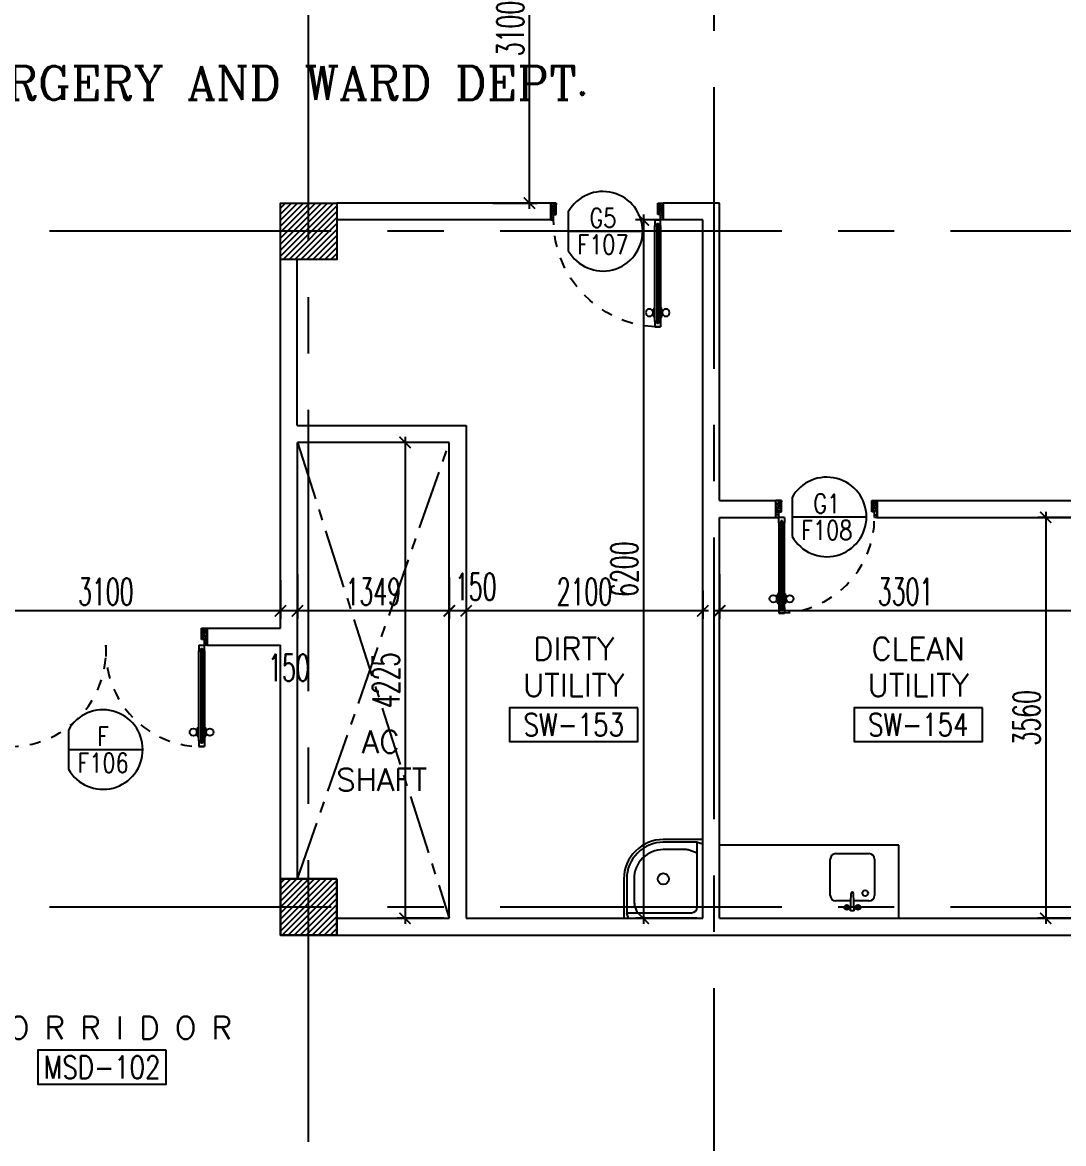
# Model space of a CAD drawing. Extents: x 276011.4 to 276105.3, y 57291.9 to 57371.4.
# Drawn here: x 276077.87 to 276087.12, y 57327.88 to 57337.84 of the extents above; entities that cross this region are included whole.
import ezdxf
from ezdxf.enums import TextEntityAlignment as Align

# ---------------------------------------------------------------- set-up
doc = ezdxf.new("R2010")
doc.units = 0
doc.header["$MEASUREMENT"] = 0
doc.header["$PDMODE"] = 34
for name, pattern in [('CENTER2', [1.125, 0.75, -0.125, 0.125, -0.125]), ('CENTERX2', [4, 2.5, -0.5, 0.5, -0.5]), ('HIDDEN', [0.375, 0.25, -0.125])]:
    doc.linetypes.add(name, pattern=pattern)
doc.layers.get('0').update_dxf_attribs({"linetype": 'CONTINUOUS'})
doc.layers.get('DEFPOINTS').update_dxf_attribs({"linetype": 'CONTINUOUS'})
for name, color, linetype in [('AXES', 11, 'CENTERX2'), ('COL', 5, 'CONTINUOUS'), ('DIM', 4, 'CONTINUOUS'), ('DOOR', 7, 'CONTINUOUS'), ('DOOR-CR', 2, 'CONTINUOUS'), ('DOOR-NO', 3, 'CONTINUOUS'), ('Ele', 7, 'CONTINUOUS'), ('FIX', 3, 'CONTINUOUS'), ('HAT', 8, 'CONTINUOUS'), ('Locker', 11, 'CONTINUOUS'), ('ME-FIX', 3, 'CONTINUOUS'), ('RM-BOX', 4, 'CONTINUOUS'), ('RM-NAME', 2, 'CONTINUOUS'), ('RM-NO', 2, 'CONTINUOUS'), ('WALL', 2, 'CONTINUOUS')]:
    doc.layers.add(name, color=color, linetype=linetype)
doc.styles.add('ROMANC', font='romanc', dxfattribs={"height": 0.1})
doc.styles.add('ROMANS', font='ROMANS.shx', dxfattribs={"width": 0.6})
doc.dimstyles.new('STANDARD in', dxfattribs={"dimtxt": 0.24, "dimasz": 0.1, "dimexe": 0.07, "dimexo": 0.05, "dimgap": 0.05, "dimtad": 1, "dimdec": 0, "dimlfac": 1000, "dimzin": 0, "dimdsep": 46, "dimtxsty": 'ROMANS', "dimblk": 'ARCHTICK', "dimcen": 0.05, "dimdle": 0.05, "dimclrd": 4, "dimclre": 4, "dimclrt": 2, "dimadec": 0, "dimazin": 0, "dimtfac": 1, "dimtdec": 0, "dimtmove": 2, "dimatfit": 3, "dimfxl": 0, "dimtolj": 1, "dimtzin": 0, "dimarcsym": 0})

# ---------------------------------------------------------------- blocks, each defined once
blk = doc.blocks.new('DD1')
at = {"layer": 'DOOR-CR'}
blk.add_line((-307.6, 0), (352.8, 0), dxfattribs=at)
blk.add_lwpolyline([(-307.6, -172.9, 3.820224), (-307.6, 172.9)], format="xyb", close=True, dxfattribs=at)
at = {"layer": 'DOOR-NO', "color": 255, "style": 'ROMANS', "width": 0.8}
for tag, p in [('G', (0, 183.5)), ('000', (0, -141.4))]:
    blk.add_attdef(tag, text='', height=204, dxfattribs=at).set_placement(p, align=Align.MIDDLE)
blk = doc.blocks.new('*X37')
at = {"color": 0}
for p, q in [((238728.6, 149527), (239191.3, 149989.7)), ((238728.6, 149580.1), (239138.2, 149989.7)), ((238728.6, 149633.1), (239085.2, 149989.7)), ((238728.6, 149686.1), (239032.2, 149989.7)), ((238728.6, 149739.2), (238979.1, 149989.7)), ((238728.6, 149792.2), (238926.1, 149989.7)), ((238728.6, 149845.2), (238873.1, 149989.7)), ((238728.6, 149898.3), (238820, 149989.7)), ((238728.6, 149951.3), (238767, 149989.7)), ((238744.3, 149489.7), (239228.6, 149974)), ((238797.3, 149489.7), (239228.6, 149921)), ((238850.4, 149489.7), (239228.6, 149867.9)), ((238903.4, 149489.7), (239228.6, 149814.9)), ((238956.4, 149489.7), (239228.6, 149761.9)), ((239009.5, 149489.7), (239228.6, 149708.8)), ((239062.5, 149489.7), (239228.6, 149655.8)), ((239115.5, 149489.7), (239228.6, 149602.8)), ((239168.6, 149489.7), (239228.6, 149549.7)), ((239221.6, 149489.7), (239228.6, 149496.7))]:
    blk.add_line(p, q, dxfattribs=at)
blk = doc.blocks.new('COL50')
at = {"layer": 'COL'}
blk.add_lwpolyline([(-250, 250), (-250, -250), (250, -250), (250, 250)], close=True, dxfattribs=at)
blk = doc.blocks.new('*X36')
at = {"color": 0}
for p, q in [((238728.6, 155519.8), (239198.5, 155989.7)), ((238728.6, 155572.8), (239145.5, 155989.7)), ((238728.6, 155625.8), (239092.5, 155989.7)), ((238728.6, 155678.9), (239039.4, 155989.7)), ((238728.6, 155731.9), (238986.4, 155989.7)), ((238728.6, 155784.9), (238933.4, 155989.7)), ((238728.6, 155838), (238880.3, 155989.7)), ((238728.6, 155891), (238827.3, 155989.7)), ((238728.6, 155944), (238774.3, 155989.7)), ((238751.6, 155489.7), (239228.6, 155966.7)), ((238804.6, 155489.7), (239228.6, 155913.7)), ((238857.6, 155489.7), (239228.6, 155860.7)), ((238910.7, 155489.7), (239228.6, 155807.6)), ((238963.7, 155489.7), (239228.6, 155754.6)), ((239016.7, 155489.7), (239228.6, 155701.6)), ((239069.8, 155489.7), (239228.6, 155648.5)), ((239122.8, 155489.7), (239228.6, 155595.5)), ((239175.8, 155489.7), (239228.6, 155542.5))]:
    blk.add_line(p, q, dxfattribs=at)
blk = doc.blocks.new('RM1')
at = {"layer": 'RM-BOX'}
blk.add_lwpolyline([(569.9, -200), (-569.9, -200), (-569.9, -500), (569.9, -500)], close=True, dxfattribs=at)
at = {"layer": 'RM-NAME', "style": 'ROMANS'}
for tag, p in [('ROOMNAME1', (0, 323.8)), ('ROOMNAME2', (0, 0))]:
    blk.add_attdef(tag, text='', height=200, dxfattribs=at).set_placement(p, align=Align.MIDDLE)
at = {"layer": 'RM-NO', "style": 'ROMANS', "width": 0.8}
blk.add_attdef('ROOMNO', text='', height=200, dxfattribs=at).set_placement((0, -350), align=Align.MIDDLE)
blk = doc.blocks.new('A$C272A55A0')
at = {"layer": 'DOOR', "color": 0, "linetype": 'ByBlock'}
for p, q in [((0, 900.4), (0, 1050.4)), ((50, 1050.4), (0, 1050.4)), ((50, 950.4), (50, 1050.4)), ((1750, 950.4), (1750, 1050.4)), ((1750, 1050.4), (1800, 1050.4)), ((1800, 1050.4), (1800, 900.4)), ((0, 900.4), (25, 900.4)), ((25, 950.4), (50, 950.4)), ((25, 900.4), (25, 950.4)), ((75, 900.4), (25, 900.4)), ((25, 850.4), (25, 900.4)), ((75, 900.4), (75, 850.4)), ((1725, 900.4), (1775, 900.4)), ((1725, 900.4), (1725, 850.4)), ((1775, 950.4), (1750, 950.4)), ((1775, 900.4), (1775, 950.4)), ((1800, 900.4), (1775, 900.4)), ((1775, 850.4), (1775, 900.4)), ((42, 850.4), (25, 850.4)), ((58, 870.4), (42, 870.4)), ((42, 870.4), (42, 850.4)), ((58, 850.4), (58, 870.4)), ((75, 850.4), (58, 850.4)), ((1725, 850.4), (1742, 850.4)), ((1742, 870.4), (1758, 870.4)), ((1742, 850.4), (1742, 870.4)), ((1758, 870.4), (1758, 850.4)), ((1758, 850.4), (1775, 850.4)), ((1717.8, 160.1), (1708.8, 160.1)), ((1708.8, 95.3), (1708.8, 160.1)), ((1725, 172.7), (1717.8, 172.7)), ((1717.8, 172.7), (1717.8, 82.7)), ((1717.8, 95.3), (1717.8, 160.1)), ((1775, 172.7), (1782.2, 172.7)), ((1782.2, 172.7), (1782.2, 82.7)), ((1782.2, 160.1), (1791.2, 160.1)), ((1782.2, 95.3), (1782.2, 160.1)), ((1791.2, 95.3), (1791.2, 160.1)), ((25, 50.4), (42, 50.4)), ((25, 50.4), (25, 0.4)), ((25, 0.4), (75, 0.4)), ((75, 0.4), (25, 0.4)), ((42, 50.4), (42, 30.4)), ((42, 30.4), (58, 30.4)), ((58, 50.4), (75, 50.4)), ((58, 50.4), (58, 30.4)), ((75, 50.4), (75, 0.4)), ((1717.8, 95.3), (1708.8, 95.3)), ((1725, 82.7), (1717.8, 82.7)), ((1742, 50.4), (1725, 50.4)), ((1725, 50.4), (1725, 0.4)), ((1775, 0.4), (1725, 0.4)), ((1725, 0.4), (1775, 0.4)), ((1742, 50.4), (1742, 30.4)), ((1758, 30.4), (1742, 30.4)), ((1775, 50.4), (1758, 50.4)), ((1758, 50.4), (1758, 30.4)), ((1775, 82.7), (1782.2, 82.7)), ((1775, 50.4), (1775, 0.4)), ((1782.2, 95.3), (1791.2, 95.3))]:
    blk.add_line(p, q, dxfattribs=at)
at = {"layer": 'DOOR', "color": 9, "linetype": 'ByBlock'}
for p, q in [((50, 1050.4), (0, 1010.2)), ((50, 1050.4), (0, 936.6)), ((50, 1050.4), (36.6, 950.4)), ((1750, 1050.4), (1800, 1010.2)), ((1750, 1050.4), (1800, 936.6)), ((1750, 1050.4), (1763.4, 950.4))]:
    blk.add_line(p, q, dxfattribs=at)
at = {"layer": 'DOOR', "linetype": 'ByBlock'}
for p, q in [((25, 850.4), (25, 50.4)), ((42, 850.4), (42, 50.4)), ((58, 850.4), (58, 50.4)), ((75, 50.4), (75, 850.4)), ((1725, 50.4), (1725, 850.4)), ((1742, 850.4), (1742, 50.4)), ((1758, 850.4), (1758, 50.4)), ((1775, 850.4), (1775, 50.4))]:
    blk.add_line(p, q, dxfattribs=at)
at = {"layer": 'DOOR', "color": 0, "linetype": 'ByBlock'}
for centre in [(1676.5, 127.7), (1823.5, 127.7)]:
    blk.add_circle(centre, 32.4, dxfattribs=at)
at = {"layer": 'DOOR', "color": 9, "linetype": 'ByBlock'}
for centre, radius, start, end in [((50, 1050.4), 54.4, 203.20738, 270), ((50, 1050.4), 34.4, 180, 270), ((50, 1050.4), 14.4, 180, 270), ((1750, 1050.4), 14.4, 270, 0), ((1750, 1050.4), 34.4, 270, 0), ((1750, 1050.4), 54.4, 270, 336.79262), ((50, 1050.4), 74.4, 227.77643, 270), ((50, 1050.4), 94.4, 238.01819, 270), ((50, 1050.4), 114.4, 244.08384, 257.37743), ((50, 1050.4), 134.4, 248.15985, 259.28002), ((50, 1050.4), 154.4, 251.10529, 256.28577), ((1750, 1050.4), 74.4, 270, 312.22357), ((1750, 1050.4), 94.4, 270, 301.98181), ((1750, 1050.4), 114.4, 282.62257, 295.91616), ((1750, 1050.4), 134.4, 280.71998, 291.84015), ((1750, 1050.4), 154.4, 283.71423, 288.89471)]:
    blk.add_arc(centre, radius, start, end, dxfattribs=at)
at = {"layer": 'DOOR', "linetype": 'HIDDEN', "ltscale": 0.5}
for centre, start, end in [((50, 851.4), 268.31738, 3.29648), ((1750, 851.4), 176.70352, 271.68262)]:
    blk.add_arc(centre, 851.4, start, end, dxfattribs=at)
at = {"layer": 'WALL', "linetype": 'ByBlock'}
blk.add_line((1800, 900.4), (1800, 1050.4), dxfattribs=at)
blk = doc.blocks.new('DOOR90')
at = {"layer": 'DOOR', "color": 0, "linetype": 'ByBlock'}
for p, q in [((-150, 0), (-150, -25)), ((-150, 0), (0, 0)), ((0, -50), (0, 0)), ((-1000, -25), (-1000, -75)), ((-1000, -75), (-1000, -25)), ((-950, -25), (-1000, -25)), ((-950, -75), (-1000, -75)), ((-970, -42), (-970, -58)), ((-950, -42), (-970, -42)), ((-950, -58), (-970, -58)), ((-950, -25), (-950, -42)), ((-950, -58), (-950, -75)), ((-917.6, -25), (-917.6, -17.8)), ((-827.6, -17.8), (-917.6, -17.8)), ((-917.6, -75), (-917.6, -82.2)), ((-827.6, -82.2), (-917.6, -82.2)), ((-905, -17.8), (-905, -8.8)), ((-905, -8.8), (-840.2, -8.8)), ((-905, -17.8), (-840.2, -17.8)), ((-905, -82.2), (-905, -91.2)), ((-905, -82.2), (-840.2, -82.2)), ((-905, -91.2), (-840.2, -91.2)), ((-840.2, -17.8), (-840.2, -8.8)), ((-840.2, -82.2), (-840.2, -91.2)), ((-827.6, -25), (-827.6, -17.8)), ((-827.6, -75), (-827.6, -82.2)), ((-200, -42), (-200, -25)), ((-200, -25), (-150, -25)), ((-180, -42), (-200, -42)), ((-200, -75), (-200, -58)), ((-200, -58), (-180, -58)), ((-150, -75), (-200, -75)), ((-180, -58), (-180, -42)), ((-150, -75), (-150, -25)), ((-150, -25), (-100, -25)), ((-100, -25), (-100, -50)), ((-100, -50), (0, -50)), ((-150, -900), (-150, -875)), ((-150, -875), (-100, -875)), ((-100, -850), (0, -850)), ((-100, -875), (-100, -850)), ((0, -850), (0, -900)), ((0, -900), (-150, -900)), ((-150, -900), (0, -900))]:
    blk.add_line(p, q, dxfattribs=at)
at = {"layer": 'DOOR', "color": 9, "linetype": 'ByBlock'}
for p, q in [((0, -50), (-113.7, 0)), ((0, -50), (-40.1, 0)), ((0, -50), (-100, -36.6)), ((0, -850), (-113.7, -900)), ((0, -850), (-100, -863.4)), ((0, -850), (-40.1, -900))]:
    blk.add_line(p, q, dxfattribs=at)
at = {"layer": 'DOOR', "linetype": 'ByBlock'}
for p, q in [((-200, -25), (-950, -25)), ((-200, -42), (-950, -42)), ((-200, -58), (-950, -58)), ((-950, -75), (-200, -75))]:
    blk.add_line(p, q, dxfattribs=at)
at = {"layer": 'DOOR', "color": 0, "linetype": 'ByBlock'}
for centre in [(-872.6, 23.5), (-872.6, -123.5)]:
    blk.add_circle(centre, 32.4, dxfattribs=at)
at = {"layer": 'DOOR', "color": 9, "linetype": 'ByBlock'}
for centre, radius, start, end in [((0, -50), 154.4, 161.10529, 166.28577), ((0, -50), 134.4, 158.15985, 169.28002), ((0, -50), 94.4, 148.01819, 180), ((0, -50), 74.4, 137.77643, 180), ((0, -50), 114.4, 154.08384, 167.37743), ((0, -50), 54.4, 113.20738, 180), ((0, -50), 34.4, 90, 180), ((0, -50), 14.4, 90, 180), ((0, -850), 154.4, 193.71423, 198.89471), ((0, -850), 134.4, 190.71998, 201.84015), ((0, -850), 94.4, 180, 211.98181), ((0, -850), 74.4, 180, 222.22357), ((0, -850), 54.4, 180, 246.79262), ((0, -850), 34.4, 180, 270), ((0, -850), 14.4, 180, 270)]:
    blk.add_arc(centre, radius, start, end, dxfattribs=at)
at = {"layer": 'DOOR', "linetype": 'HIDDEN', "ltscale": 0.5}
blk.add_arc((-150, -25), 850, 180, 270, dxfattribs=at)
blk = doc.blocks.new('_ARCHTICK')
at = {"color": 0, "linetype": 'ByBlock', "const_width": 0.15}
blk.add_lwpolyline([(-0.5, -0.5), (0.5, 0.5)], dxfattribs=at)
blk = doc.blocks.new('*D412')
at = {"layer": 'DEFPOINTS', "color": 0, "linetype": 'ByBlock', "ltscale": 0.3}
for p in [(276084.0646, 57332.988), (276087.3655, 57332.988), (276084.0646, 57332.6125)]:
    blk.add_point(p, dxfattribs=at)
at = {"layer": 'DIM', "color": 4, "linetype": 'ByBlock', "lineweight": -2, "ltscale": 0.3}
for p, q in [((276084.0646, 57332.938), (276084.0646, 57332.5425)), ((276087.3655, 57332.938), (276087.3655, 57332.5425)), ((276087.4155, 57332.6125), (276084.0146, 57332.6125))]:
    blk.add_line(p, q, dxfattribs=at)
at = {"layer": 'DIM', "color": 4, "linetype": 'ByBlock', "lineweight": -2, "ltscale": 0.3, "xscale": 0.1, "yscale": 0.1, "zscale": 0.1, "rotation": 180}
blk.add_blockref('_ARCHTICK', (276084.0646, 57332.6125), dxfattribs=at)
at = {"layer": 'DIM', "color": 4, "linetype": 'ByBlock', "lineweight": -2, "ltscale": 0.3, "xscale": 0.1, "yscale": 0.1, "zscale": 0.1}
blk.add_blockref('_ARCHTICK', (276087.3655, 57332.6125), dxfattribs=at)
at = {"layer": 'DIM', "color": 2, "linetype": 'ByBlock', "ltscale": 0.3, "insert": (276085.715, 57332.7825), "char_height": 0.24, "attachment_point": 5, "style": 'ROMANS'}
blk.add_mtext('\\A1;3301', dxfattribs=at)
blk = doc.blocks.new('*D411')
at = {"layer": 'DEFPOINTS', "color": 0, "linetype": 'ByBlock', "ltscale": 0.3}
for p in [(276087.3655, 57333.4429), (276086.9596, 57329.8829), (276087.2466, 57329.8829)]:
    blk.add_point(p, dxfattribs=at)
at = {"layer": 'DIM', "color": 4, "linetype": 'ByBlock', "lineweight": -2, "ltscale": 0.3}
for p, q in [((276086.9596, 57333.4929), (276086.9596, 57329.8329)), ((276087.3155, 57333.4429), (276086.8896, 57333.4429)), ((276087.1966, 57329.8829), (276086.8896, 57329.8829))]:
    blk.add_line(p, q, dxfattribs=at)
at = {"layer": 'DIM', "color": 4, "linetype": 'ByBlock', "lineweight": -2, "ltscale": 0.3, "xscale": 0.1, "yscale": 0.1, "zscale": 0.1}
for p, rotation in [((276086.9596, 57333.4429), 90), ((276086.9596, 57329.8829), 270)]:
    blk.add_blockref('_ARCHTICK', p, dxfattribs=dict(at, rotation=rotation))
at = {"layer": 'DIM', "color": 2, "linetype": 'ByBlock', "ltscale": 0.3, "insert": (276086.7896, 57331.6629), "char_height": 0.24, "attachment_point": 5, "rotation": 90, "style": 'ROMANS'}
blk.add_mtext('\\A1;3560', dxfattribs=at)
blk = doc.blocks.new('*D410')
at = {"layer": 'DEFPOINTS', "color": 0, "linetype": 'ByBlock', "ltscale": 0.3}
for p in [(276083.9146, 57336.0829), (276083.3877, 57329.8829), (276083.9146, 57329.8829)]:
    blk.add_point(p, dxfattribs=at)
at = {"layer": 'DIM', "color": 4, "linetype": 'ByBlock', "lineweight": -2, "ltscale": 0.3}
for p, q in [((276083.8646, 57336.0829), (276083.3177, 57336.0829)), ((276083.3877, 57336.1329), (276083.3877, 57329.8329)), ((276083.8646, 57329.8829), (276083.3177, 57329.8829))]:
    blk.add_line(p, q, dxfattribs=at)
at = {"layer": 'DIM', "color": 4, "linetype": 'ByBlock', "lineweight": -2, "ltscale": 0.3, "xscale": 0.1, "yscale": 0.1, "zscale": 0.1}
for p, rotation in [((276083.3877, 57336.0829), 90), ((276083.3877, 57329.8829), 270)]:
    blk.add_blockref('_ARCHTICK', p, dxfattribs=dict(at, rotation=rotation))
at = {"layer": 'DIM', "color": 2, "linetype": 'ByBlock', "ltscale": 0.3, "insert": (276083.2177, 57332.9829), "char_height": 0.24, "attachment_point": 5, "rotation": 90, "style": 'ROMANS'}
blk.add_mtext('\\A1;6200', dxfattribs=at)
blk = doc.blocks.new('*D409')
at = {"layer": 'DEFPOINTS', "color": 0, "linetype": 'ByBlock', "ltscale": 0.3}
for p in [(276081.8146, 57332.8442), (276083.9146, 57332.8442), (276081.8146, 57332.6125)]:
    blk.add_point(p, dxfattribs=at)
at = {"layer": 'DIM', "color": 4, "linetype": 'ByBlock', "lineweight": -2, "ltscale": 0.3}
for p, q in [((276081.8146, 57332.7942), (276081.8146, 57332.5425)), ((276083.9146, 57332.7942), (276083.9146, 57332.5425)), ((276083.9646, 57332.6125), (276081.7646, 57332.6125))]:
    blk.add_line(p, q, dxfattribs=at)
at = {"layer": 'DIM', "color": 4, "linetype": 'ByBlock', "lineweight": -2, "ltscale": 0.3, "xscale": 0.1, "yscale": 0.1, "zscale": 0.1, "rotation": 180}
blk.add_blockref('_ARCHTICK', (276081.8146, 57332.6125), dxfattribs=at)
at = {"layer": 'DIM', "color": 4, "linetype": 'ByBlock', "lineweight": -2, "ltscale": 0.3, "xscale": 0.1, "yscale": 0.1, "zscale": 0.1}
blk.add_blockref('_ARCHTICK', (276083.9146, 57332.6125), dxfattribs=at)
at = {"layer": 'DIM', "color": 2, "linetype": 'ByBlock', "ltscale": 0.3, "insert": (276082.8646, 57332.7825), "char_height": 0.24, "attachment_point": 5, "style": 'ROMANS'}
blk.add_mtext('\\A1;2100', dxfattribs=at)
blk = doc.blocks.new('*D408')
at = {"layer": 'DEFPOINTS', "color": 0, "linetype": 'ByBlock', "ltscale": 0.3}
for p in [(276080.3156, 57332.987), (276081.6646, 57332.9603), (276080.3156, 57332.6125)]:
    blk.add_point(p, dxfattribs=at)
at = {"layer": 'DIM', "color": 4, "linetype": 'ByBlock', "lineweight": -2, "ltscale": 0.3}
for p, q in [((276080.3156, 57332.937), (276080.3156, 57332.5425)), ((276081.6646, 57332.9103), (276081.6646, 57332.5425)), ((276081.7146, 57332.6125), (276080.2656, 57332.6125))]:
    blk.add_line(p, q, dxfattribs=at)
at = {"layer": 'DIM', "color": 4, "linetype": 'ByBlock', "lineweight": -2, "ltscale": 0.3, "xscale": 0.1, "yscale": 0.1, "zscale": 0.1, "rotation": 180}
blk.add_blockref('_ARCHTICK', (276080.3156, 57332.6125), dxfattribs=at)
at = {"layer": 'DIM', "color": 4, "linetype": 'ByBlock', "lineweight": -2, "ltscale": 0.3, "xscale": 0.1, "yscale": 0.1, "zscale": 0.1}
blk.add_blockref('_ARCHTICK', (276081.6646, 57332.6125), dxfattribs=at)
at = {"layer": 'DIM', "color": 2, "linetype": 'ByBlock', "ltscale": 0.3, "insert": (276080.9901, 57332.7825), "char_height": 0.24, "attachment_point": 5, "style": 'ROMANS'}
blk.add_mtext('\\A1;1349', dxfattribs=at)
blk = doc.blocks.new('*D407')
at = {"layer": 'DEFPOINTS', "color": 0, "linetype": 'ByBlock', "ltscale": 0.3}
for p in [(276081.6646, 57332.7586), (276081.8146, 57332.7586), (276081.6646, 57332.6125)]:
    blk.add_point(p, dxfattribs=at)
at = {"layer": 'DIM', "color": 4, "linetype": 'ByBlock', "lineweight": -2, "ltscale": 0.3}
for p, q in [((276081.6646, 57332.7086), (276081.6646, 57332.5425)), ((276081.8146, 57332.7086), (276081.8146, 57332.5425)), ((276081.8646, 57332.6125), (276081.6146, 57332.6125))]:
    blk.add_line(p, q, dxfattribs=at)
at = {"layer": 'DIM', "color": 4, "linetype": 'ByBlock', "lineweight": -2, "ltscale": 0.3, "xscale": 0.1, "yscale": 0.1, "zscale": 0.1, "rotation": 180}
blk.add_blockref('_ARCHTICK', (276081.6646, 57332.6125), dxfattribs=at)
at = {"layer": 'DIM', "color": 4, "linetype": 'ByBlock', "lineweight": -2, "ltscale": 0.3, "xscale": 0.1, "yscale": 0.1, "zscale": 0.1}
blk.add_blockref('_ARCHTICK', (276081.8146, 57332.6125), dxfattribs=at)
at = {"layer": 'DIM', "color": 2, "linetype": 'ByBlock', "ltscale": 0.3, "insert": (276081.8992, 57332.8265), "char_height": 0.24, "attachment_point": 5, "style": 'ROMANS'}
blk.add_mtext('\\A1;150', dxfattribs=at)
blk = doc.blocks.new('*D406')
at = {"layer": 'DEFPOINTS', "color": 0, "linetype": 'ByBlock', "ltscale": 0.3}
for p in [(276081.6646, 57334.1079), (276081.2717, 57329.8829), (276081.6646, 57329.8829)]:
    blk.add_point(p, dxfattribs=at)
at = {"layer": 'DIM', "color": 4, "linetype": 'ByBlock', "lineweight": -2, "ltscale": 0.3}
for p, q in [((276081.6146, 57334.1079), (276081.2017, 57334.1079)), ((276081.2717, 57334.1579), (276081.2717, 57329.8329)), ((276081.6146, 57329.8829), (276081.2017, 57329.8829))]:
    blk.add_line(p, q, dxfattribs=at)
at = {"layer": 'DIM', "color": 4, "linetype": 'ByBlock', "lineweight": -2, "ltscale": 0.3, "xscale": 0.1, "yscale": 0.1, "zscale": 0.1}
for p, rotation in [((276081.2717, 57334.1079), 90), ((276081.2717, 57329.8829), 270)]:
    blk.add_blockref('_ARCHTICK', p, dxfattribs=dict(at, rotation=rotation))
at = {"layer": 'DIM', "color": 2, "linetype": 'ByBlock', "ltscale": 0.3, "insert": (276081.1017, 57331.9954), "char_height": 0.24, "attachment_point": 5, "rotation": 90, "style": 'ROMANS'}
blk.add_mtext('\\A1;4225', dxfattribs=at)
blk = doc.blocks.new('*D405')
at = {"layer": 'DEFPOINTS', "color": 0, "linetype": 'ByBlock', "ltscale": 0.3}
for p in [(276080.1656, 57332.7976), (276080.3156, 57332.7976), (276080.1656, 57332.6125)]:
    blk.add_point(p, dxfattribs=at)
at = {"layer": 'DIM', "color": 4, "linetype": 'ByBlock', "lineweight": -2, "ltscale": 0.3}
for p, q in [((276080.1656, 57332.7476), (276080.1656, 57332.5425)), ((276080.3156, 57332.7476), (276080.3156, 57332.5425)), ((276080.3656, 57332.6125), (276080.1156, 57332.6125))]:
    blk.add_line(p, q, dxfattribs=at)
at = {"layer": 'DIM', "color": 4, "linetype": 'ByBlock', "lineweight": -2, "ltscale": 0.3, "xscale": 0.1, "yscale": 0.1, "zscale": 0.1, "rotation": 180}
blk.add_blockref('_ARCHTICK', (276080.1656, 57332.6125), dxfattribs=at)
at = {"layer": 'DIM', "color": 4, "linetype": 'ByBlock', "lineweight": -2, "ltscale": 0.3, "xscale": 0.1, "yscale": 0.1, "zscale": 0.1}
blk.add_blockref('_ARCHTICK', (276080.3156, 57332.6125), dxfattribs=at)
at = {"layer": 'DIM', "color": 2, "linetype": 'ByBlock', "ltscale": 0.3, "insert": (276080.2406, 57332.1075), "char_height": 0.24, "attachment_point": 5, "style": 'ROMANS'}
blk.add_mtext('\\A1;150', dxfattribs=at)
blk = doc.blocks.new('*D404')
at = {"layer": 'DEFPOINTS', "color": 0, "linetype": 'ByBlock', "ltscale": 0.3}
for p in [(276077.0656, 57333.2766), (276080.1656, 57332.934), (276077.0656, 57332.6125)]:
    blk.add_point(p, dxfattribs=at)
at = {"layer": 'DIM', "color": 4, "linetype": 'ByBlock', "lineweight": -2, "ltscale": 0.3}
for p, q in [((276077.0656, 57333.2266), (276077.0656, 57332.5425)), ((276080.1656, 57332.884), (276080.1656, 57332.5425)), ((276080.2156, 57332.6125), (276077.0156, 57332.6125))]:
    blk.add_line(p, q, dxfattribs=at)
at = {"layer": 'DIM', "color": 4, "linetype": 'ByBlock', "lineweight": -2, "ltscale": 0.3, "xscale": 0.1, "yscale": 0.1, "zscale": 0.1, "rotation": 180}
blk.add_blockref('_ARCHTICK', (276077.0656, 57332.6125), dxfattribs=at)
at = {"layer": 'DIM', "color": 4, "linetype": 'ByBlock', "lineweight": -2, "ltscale": 0.3, "xscale": 0.1, "yscale": 0.1, "zscale": 0.1}
blk.add_blockref('_ARCHTICK', (276080.1656, 57332.6125), dxfattribs=at)
at = {"layer": 'DIM', "color": 2, "linetype": 'ByBlock', "ltscale": 0.3, "insert": (276078.6156, 57332.7825), "char_height": 0.24, "attachment_point": 5, "style": 'ROMANS'}
blk.add_mtext('\\A1;3100', dxfattribs=at)
blk = doc.blocks.new('DOOR-10')
at = {"layer": 'DOOR', "color": 0, "linetype": 'ByBlock'}
for p, q in [((-25.7, 1100), (-75.7, 1100)), ((-75.7, 1100), (-25.7, 1100)), ((-75.7, 1050), (-75.7, 1100)), ((-25.7, 1050), (-25.7, 1100)), ((-82.9, 1005), (-91.9, 1005)), ((-91.9, 1005), (-91.9, 940.2)), ((-75.7, 1017.6), (-82.9, 1017.6)), ((-82.9, 927.6), (-82.9, 1017.6)), ((-82.9, 1005), (-82.9, 940.2)), ((-58.7, 1050), (-75.7, 1050)), ((-42.7, 1070), (-58.7, 1070)), ((-58.7, 1050), (-58.7, 1070)), ((-42.7, 1050), (-42.7, 1070)), ((-25.7, 1050), (-42.7, 1050)), ((-25.7, 1017.6), (-18.5, 1017.6)), ((-18.5, 927.6), (-18.5, 1017.6)), ((-18.5, 1005), (-9.5, 1005)), ((-18.5, 1005), (-18.5, 940.2)), ((-9.5, 1005), (-9.5, 940.2)), ((-82.9, 940.2), (-91.9, 940.2)), ((-75.7, 927.6), (-82.9, 927.6)), ((-25.7, 927.6), (-18.5, 927.6)), ((-18.5, 940.2), (-9.5, 940.2)), ((-75.7, 200), (-58.7, 200)), ((-75.7, 150), (-75.7, 200)), ((-58.7, 200), (-58.7, 180)), ((-42.7, 200), (-25.7, 200)), ((-42.7, 180), (-42.7, 200)), ((-25.7, 200), (-25.7, 150)), ((-1000.7, 0), (-1000.7, 150)), ((-1000.7, 150), (-975.7, 150)), ((-1000.7, 150), (-1000.7, 0)), ((-975.7, 150), (-975.7, 100)), ((-975.7, 100), (-950.7, 100)), ((-950.7, 100), (-950.7, 0)), ((-75.7, 150), (-25.7, 150)), ((-58.7, 180), (-42.7, 180)), ((-50.7, 100), (-50.7, 0)), ((-25.7, 100), (-50.7, 100)), ((-0.7, 150), (-25.7, 150)), ((-25.7, 150), (-25.7, 100)), ((-950.7, 0), (-1000.7, 0)), ((-50.7, 0), (-0.7, 0))]:
    blk.add_line(p, q, dxfattribs=at)
at = {"layer": 'DOOR', "linetype": 'ByBlock'}
for p, q in [((-75.7, 1050), (-75.7, 200)), ((-58.7, 200), (-58.7, 1050)), ((-42.7, 200), (-42.7, 1050)), ((-25.7, 200), (-25.7, 1050))]:
    blk.add_line(p, q, dxfattribs=at)
at = {"layer": 'DOOR', "color": 9, "linetype": 'ByBlock'}
for p, q in [((-950.7, 0), (-1000.7, 113.7)), ((-950.7, 0), (-964.1, 100)), ((-50.7, 0), (-0.7, 113.7)), ((-50.7, 0), (-37.3, 100)), ((-0.7, 0), (-0.7, 150)), ((-950.7, 0), (-1000.7, 40.1)), ((-50.7, 0), (-0.7, 40.1))]:
    blk.add_line(p, q, dxfattribs=at)
at = {"layer": 'DOOR', "color": 0, "linetype": 'ByBlock'}
for centre in [(-124.2, 972.6), (22.8, 972.6)]:
    blk.add_circle(centre, 32.4, dxfattribs=at)
at = {"layer": 'DOOR', "linetype": 'HIDDEN', "ltscale": 0.5}
blk.add_arc((-23.4, 149.1), 952.3, 93.14816, 179.94816, dxfattribs=at)
at = {"layer": 'DOOR', "color": 9, "linetype": 'ByBlock'}
for centre, radius, start, end in [((-950.7, 0), 154.4, 103.71423, 108.89471), ((-950.7, 0), 134.4, 100.71998, 111.84015), ((-50.7, 0), 134.4, 68.15985, 79.28002), ((-50.7, 0), 114.4, 64.08384, 77.37743), ((-50.7, 0), 154.4, 71.10529, 76.28577), ((-950.7, 0), 94.4, 90, 121.98181), ((-950.7, 0), 74.4, 90, 132.22357), ((-950.7, 0), 54.4, 90, 156.79262), ((-950.7, 0), 34.4, 90, 180), ((-950.7, 0), 14.4, 90, 180), ((-50.7, 0), 94.4, 58.01819, 90), ((-50.7, 0), 74.4, 47.77643, 90), ((-50.7, 0), 54.4, 23.20738, 90), ((-50.7, 0), 34.4, 0, 90), ((-50.7, 0), 14.4, 0, 90)]:
    blk.add_arc(centre, radius, start, end, dxfattribs=at)
blk = doc.blocks.new('JAN-001')
for p, q in [((730, -30), (30, -30)), ((30, -30), (30, -730)), ((704.6, -80), (130, -80)), ((609.8, -80), (634.5, -151.8)), ((687.8, -30), (703.6, -76)), ((705, -380), (705, -84.2)), ((730, -380), (730, -30)), ((80, -130), (80, -704.6)), ((640, -380), (640, -184.4)), ((30, -687.8), (76, -703.6)), ((80, -609.8), (151.8, -634.5)), ((184.4, -640), (380, -640)), ((30, -730), (380, -730)), ((84.2, -705), (380, -705))]:
    blk.add_line(p, q)
blk.add_circle((380, -380), 50)
for centre, radius, start, end in [((130, -130), 50, 90, 180), ((680, -84.2), 25, 0, 19.0039), ((540, -184.4), 100, 0, 19.0039), ((380, -380), 350, 270, 0), ((380, -380), 325, 270, 0), ((380, -380), 260, 270, 0), ((184.4, -540), 100, 250.9961, 270), ((84.2, -680), 25, 250.9961, 270)]:
    blk.add_arc(centre, radius, start, end)
blk = doc.blocks.new('A$C35647382')
at = {"layer": 'ME-FIX'}
for p, q in [((0.1803, 0.509), (0.2124, 0.509)), ((0.1803, 0.509), (0.1864, 0.3538)), ((0.2124, 0.509), (0.2063, 0.3538)), ((0.0499, 0.4208), (0.1864, 0.4208)), ((0.2063, 0.4208), (0.3428, 0.4208)), ((0, 0.0499), (0, 0.371)), ((0.3927, 0.371), (0.3927, 0.0499)), ((0.3428, 0), (0.0499, 0))]:
    blk.add_line(p, q, dxfattribs=at)
for centre, radius in [((0.1466, 0.4779), 0.0217), ((0.2461, 0.4779), 0.0217), ((0.1466, 0.4779), 0.014), ((0.2461, 0.4779), 0.014), ((0.0819, 0.3514), 0.0255)]:
    blk.add_circle(centre, radius, dxfattribs=at)
for centre, radius, start, end in [((0.0499, 0.371), 0.0499, 90, 180), ((0.3428, 0.371), 0.0499, 0, 90), ((0.1963, 0.3538), 0.00997, 180, 0), ((0.0499, 0.0499), 0.0499, 180, 270), ((0.3428, 0.0499), 0.0499, 270, 0)]:
    blk.add_arc(centre, radius, start, end, dxfattribs=at)
blk = doc.blocks.new('*D675')
at = {"layer": 'DEFPOINTS', "color": 0, "linetype": 'ByBlock', "ltscale": 0.3}
for p in [(276081.8297, 57339.3329), (276082.3759, 57339.3329), (276082.0012, 57336.2329)]:
    blk.add_point(p, dxfattribs=at)
at = {"layer": 'DIM', "color": 4, "linetype": 'ByBlock', "lineweight": -2, "ltscale": 0.3}
for p, q in [((276082.3759, 57336.1829), (276082.3759, 57339.3829)), ((276081.8797, 57339.3329), (276082.4459, 57339.3329)), ((276082.0512, 57336.2329), (276082.4459, 57336.2329))]:
    blk.add_line(p, q, dxfattribs=at)
at = {"layer": 'DIM', "color": 4, "linetype": 'ByBlock', "lineweight": -2, "ltscale": 0.3, "xscale": 0.1, "yscale": 0.1, "zscale": 0.1}
for p, rotation in [((276082.3759, 57339.3329), 90), ((276082.3759, 57336.2329), 270)]:
    blk.add_blockref('_ARCHTICK', p, dxfattribs=dict(at, rotation=rotation))
at = {"layer": 'DIM', "color": 2, "linetype": 'ByBlock', "ltscale": 0.3, "insert": (276082.2059, 57337.7829), "char_height": 0.24, "attachment_point": 5, "rotation": 90, "style": 'ROMANS'}
blk.add_mtext('\\A1;3100', dxfattribs=at)

msp = doc.modelspace()

# ---------------------------------------------------------------- linework, layer by layer
at = {"layer": 'AXES'}
for p, q in [((276080.4155, 57291.8986), (276080.4155, 57370.7113)), ((276084.0155, 57298.7629), (276084.0155, 57357.5829)), ((276104.6155, 57335.9829), (276036.5755, 57335.9829)), ((276104.6155, 57335.9829), (276052.5255, 57335.9829)), ((276104.6155, 57329.9829), (276052.5255, 57329.9829))]:
    msp.add_line(p, q, dxfattribs=at)
at = {"layer": 'Ele', "linetype": 'CENTER2', "ltscale": 0.7}
for p, q in [((276080.3157, 57330.2329), (276081.6646, 57334.1079)), ((276080.3157, 57334.1079), (276081.6646, 57329.8829))]:
    msp.add_line(p, q, dxfattribs=at)
at = {"layer": 'ME-FIX'}
for p, q in [((276085.6562, 57330.5329), (276084.0646, 57330.5329)), ((276085.6562, 57329.8829), (276085.6562, 57330.5329))]:
    msp.add_line(p, q, dxfattribs=at)
at = {"layer": 'WALL'}
for p, q in [((276082.5646, 57336.2329), (276080.6655, 57336.2329)), ((276082.5646, 57336.0829), (276082.5646, 57336.2329)), ((276084.0646, 57336.2329), (276083.5646, 57336.2329)), ((276083.5646, 57336.0829), (276083.5646, 57336.2329)), ((276084.0646, 57333.5929), (276084.0646, 57336.2329)), ((276082.5646, 57336.0829), (276080.6655, 57336.0829)), ((276083.9146, 57336.0829), (276083.5646, 57336.0829)), ((276083.9146, 57329.8829), (276083.9146, 57336.0829)), ((276080.1656, 57332.4579), (276080.1656, 57335.7329)), ((276080.3147, 57334.2579), (276080.3147, 57335.7329)), ((276080.3147, 57334.2579), (276081.8146, 57334.2579)), ((276081.8146, 57334.2579), (276081.8146, 57329.8829)), ((276081.6646, 57334.1079), (276080.3156, 57334.1079)), ((276080.3156, 57330.2329), (276080.3156, 57334.1079)), ((276081.6646, 57329.8829), (276081.6646, 57334.1079)), ((276084.0646, 57333.5929), (276084.5646, 57333.5929)), ((276084.5646, 57333.4429), (276084.5646, 57333.5929)), ((276085.4646, 57333.4429), (276085.4646, 57333.5929)), ((276085.4646, 57333.5929), (276087.7655, 57333.5929)), ((276084.0646, 57333.4429), (276084.5646, 57333.4429)), ((276084.0646, 57329.8829), (276084.0646, 57333.4429)), ((276085.4646, 57333.4429), (276087.3655, 57333.4429)), ((276079.5156, 57332.4579), (276080.1656, 57332.4579)), ((276079.5156, 57332.3079), (276079.5156, 57332.4579)), ((276079.5156, 57332.3079), (276080.1656, 57332.3079)), ((276080.1656, 57330.0829), (276080.1656, 57332.3079)), ((276080.6655, 57329.8829), (276081.6646, 57329.8829)), ((276081.8146, 57329.8829), (276083.9146, 57329.8829)), ((276084.0646, 57329.8829), (276087.3655, 57329.8829)), ((276080.6655, 57329.7329), (276087.3655, 57329.7329))]:
    msp.add_line(p, q, dxfattribs=at)
at = {"layer": 'WALL', "linetype": 'ByBlock', "ltscale": 0.3}
for points in [[(276080.6655, 57335.7329), (276080.1655, 57335.7329), (276080.1655, 57336.2329), (276080.6655, 57336.2329)], [(276080.6655, 57330.2329), (276080.1655, 57330.2329), (276080.1655, 57329.7329), (276080.6655, 57329.7329)]]:
    msp.add_lwpolyline(points, close=True, dxfattribs=at)

# ---------------------------------------------------------------- block references
at = {"layer": 'COL', "xscale": -0.001, "yscale": 0.001, "zscale": 0.001}
for p in [(276080.4155, 57335.9829), (276080.4155, 57329.9829)]:
    msp.add_blockref('COL50', p, dxfattribs=at)
at = {"layer": 'DOOR', "color": 0, "linetype": 'ByBlock', "ltscale": 0.3, "xscale": -0.001, "yscale": 0.001, "zscale": 0.001, "rotation": 180}
msp.add_blockref('DOOR-10', (276083.5653, 57336.2329), dxfattribs=at)
at = {"layer": 'DOOR', "color": 0, "linetype": 'ByBlock', "xscale": 0.001, "yscale": 0.001, "zscale": 0.001, "rotation": 90}
msp.add_blockref('DOOR90', (276084.5646, 57333.5929), dxfattribs=at)
at = {"layer": 'DOOR', "color": 0, "linetype": 'ByBlock', "xscale": 0.001, "yscale": 0.001, "zscale": 0.001}
msp.add_blockref('A$C272A55A0', (276077.7156, 57331.4076), dxfattribs=at)
at = {"layer": 'DOOR-NO'}
ref = msp.add_blockref('DD1', (276083.0284, 57335.9829), dxfattribs=dict(at, xscale=0.001, yscale=0.001, zscale=0.001))
ref.add_attrib('G', 'G5', dxfattribs={"height": 0.17, "style": 'ROMANS', "width": 0.8}).set_placement((276083.0284, 57336.1009), align=Align.MIDDLE)
ref.add_attrib('000', 'F107', dxfattribs={"height": 0.17, "style": 'ROMANS', "width": 0.8}).set_placement((276083.0284, 57335.8651), align=Align.MIDDLE)
ref = msp.add_blockref('DD1', (276085.0156, 57333.4466), dxfattribs=dict(at, xscale=0.001, yscale=0.001, zscale=0.001))
ref.add_attrib('G', 'G1', dxfattribs={"height": 0.17, "style": 'ROMANS', "width": 0.8}).set_placement((276085.0156, 57333.5645), align=Align.MIDDLE)
ref.add_attrib('000', 'F108', dxfattribs={"height": 0.17, "style": 'ROMANS', "width": 0.8}).set_placement((276085.0156, 57333.3287), align=Align.MIDDLE)
ref = msp.add_blockref('DD1', (276078.5903, 57331.3811), dxfattribs=dict(at, xscale=0.001, yscale=0.001, zscale=0.001))
ref.add_attrib('G', 'F', dxfattribs={"height": 0.17, "style": 'ROMANS', "width": 0.8}).set_placement((276078.5903, 57331.4991), align=Align.MIDDLE)
ref.add_attrib('000', 'F106', dxfattribs={"height": 0.17, "style": 'ROMANS', "width": 0.8}).set_placement((276078.5903, 57331.2633), align=Align.MIDDLE)
at = {"layer": 'FIX', "xscale": 0.001, "yscale": 0.001, "zscale": 0.001, "rotation": 180}
msp.add_blockref('JAN-001', (276083.9446, 57329.8529), dxfattribs=at)
at = {"layer": 'HAT', "xscale": 0.001, "yscale": 0.001, "zscale": 0.001}
for name in ['*X36', '*X37']:
    msp.add_blockref(name, (275841.4369, 57180.2432), dxfattribs=at)
at = {"layer": 'Locker', "color": 0, "linetype": 'ByBlock', "ltscale": 0.3, "rotation": 180}
msp.add_blockref('A$C35647382', (276085.4396, 57330.4576), dxfattribs=at)
at = {"layer": 'RM-NAME', "xscale": 0.001, "yscale": 0.001, "zscale": 0.001}
for p, values in [((276082.7699, 57331.9521), {'ROOMNO': 'SW-153', 'ROOMNAME2': 'UTILITY', 'ROOMNAME1': 'DIRTY'}), ((276085.8284, 57331.9521), {'ROOMNO': 'SW-154', 'ROOMNAME2': 'UTILITY', 'ROOMNAME1': 'CLEAN'}), ((276078.5823, 57328.9111), {'ROOMNO': 'MSD-102', 'ROOMNAME2': 'C O R R I D O R'})]:
    msp.add_blockref('RM1', p, dxfattribs=at).add_auto_attribs(values)

# ---------------------------------------------------------------- texts
at = {"layer": 'RM-NAME', "color": 2, "style": 'ROMANC'}
msp.add_text('SURGERY AND WARD DEPT. ', height=0.3, dxfattribs=at).set_placement((276080.1336, 57337.2998), align=Align.MIDDLE)
at = {"layer": 'RM-NAME', "style": 'ROMANS'}
for s, p in [('AC', (276081.0557, 57331.4502)), ('SHAFT', (276081.0652, 57331.1134))]:
    msp.add_text(s, height=0.2, dxfattribs=at).set_placement(p, align=Align.MIDDLE)

# ---------------------------------------------------------------- dimensions: what is measured, and where the dimension line sits
at = {"layer": 'DIM', "linetype": 'ByBlock', "ltscale": 0.3}
for base, p1, p2, picture, middle in [((276082.3759, 57339.3329), (276082.0012, 57336.2329), (276081.8297, 57339.3329), '*D675', (276082.2059, 57337.7829)), ((276083.3877, 57329.8829), (276083.9146, 57336.0829), (276083.9146, 57329.8829), '*D410', (276083.2177, 57332.9829)), ((276081.2717, 57329.8829), (276081.6646, 57334.1079), (276081.6646, 57329.8829), '*D406', (276081.1017, 57331.9954)), ((276086.9596, 57329.8829), (276087.3655, 57333.4429), (276087.2466, 57329.8829), '*D411', (276086.7896, 57331.6629))]:
    dim = msp.add_linear_dim(base=base, p1=p1, p2=p2, angle=90, dimstyle='STANDARD in', dxfattribs=at)
    dim.commit()
    dim.dimension.update_dxf_attribs({"geometry": picture, "text_midpoint": middle})
for base, p1, p2, picture, middle in [((276077.0656, 57332.6125), (276080.1656, 57332.934), (276077.0656, 57333.2766), '*D404', (276078.6156, 57332.7825)), ((276080.3156, 57332.6125), (276081.6646, 57332.9603), (276080.3156, 57332.987), '*D408', (276080.9901, 57332.7825)), ((276084.0646, 57332.6125), (276087.3655, 57332.988), (276084.0646, 57332.988), '*D412', (276085.715, 57332.7825)), ((276081.8146, 57332.6125), (276083.9146, 57332.8442), (276081.8146, 57332.8442), '*D409', (276082.8646, 57332.7825)), ((276080.1656, 57332.6125), (276080.3156, 57332.7976), (276080.1656, 57332.7976), '*D405', (276080.2406, 57332.1075))]:
    dim = msp.add_linear_dim(base=base, p1=p1, p2=p2, dimstyle='STANDARD in', dxfattribs=at)
    dim.commit()
    dim.dimension.update_dxf_attribs({"geometry": picture, "text_midpoint": middle})
dim = msp.add_linear_dim(base=(276081.6646, 57332.6125), p1=(276081.8146, 57332.7586), p2=(276081.6646, 57332.7586), dimstyle='STANDARD in', dxfattribs=at)
dim.commit()
dim.dimension.update_dxf_attribs({"geometry": '*D407', "text_midpoint": (276081.8992, 57332.8265), "dimtype": 160})

doc.saveas('drawing.dxf')
